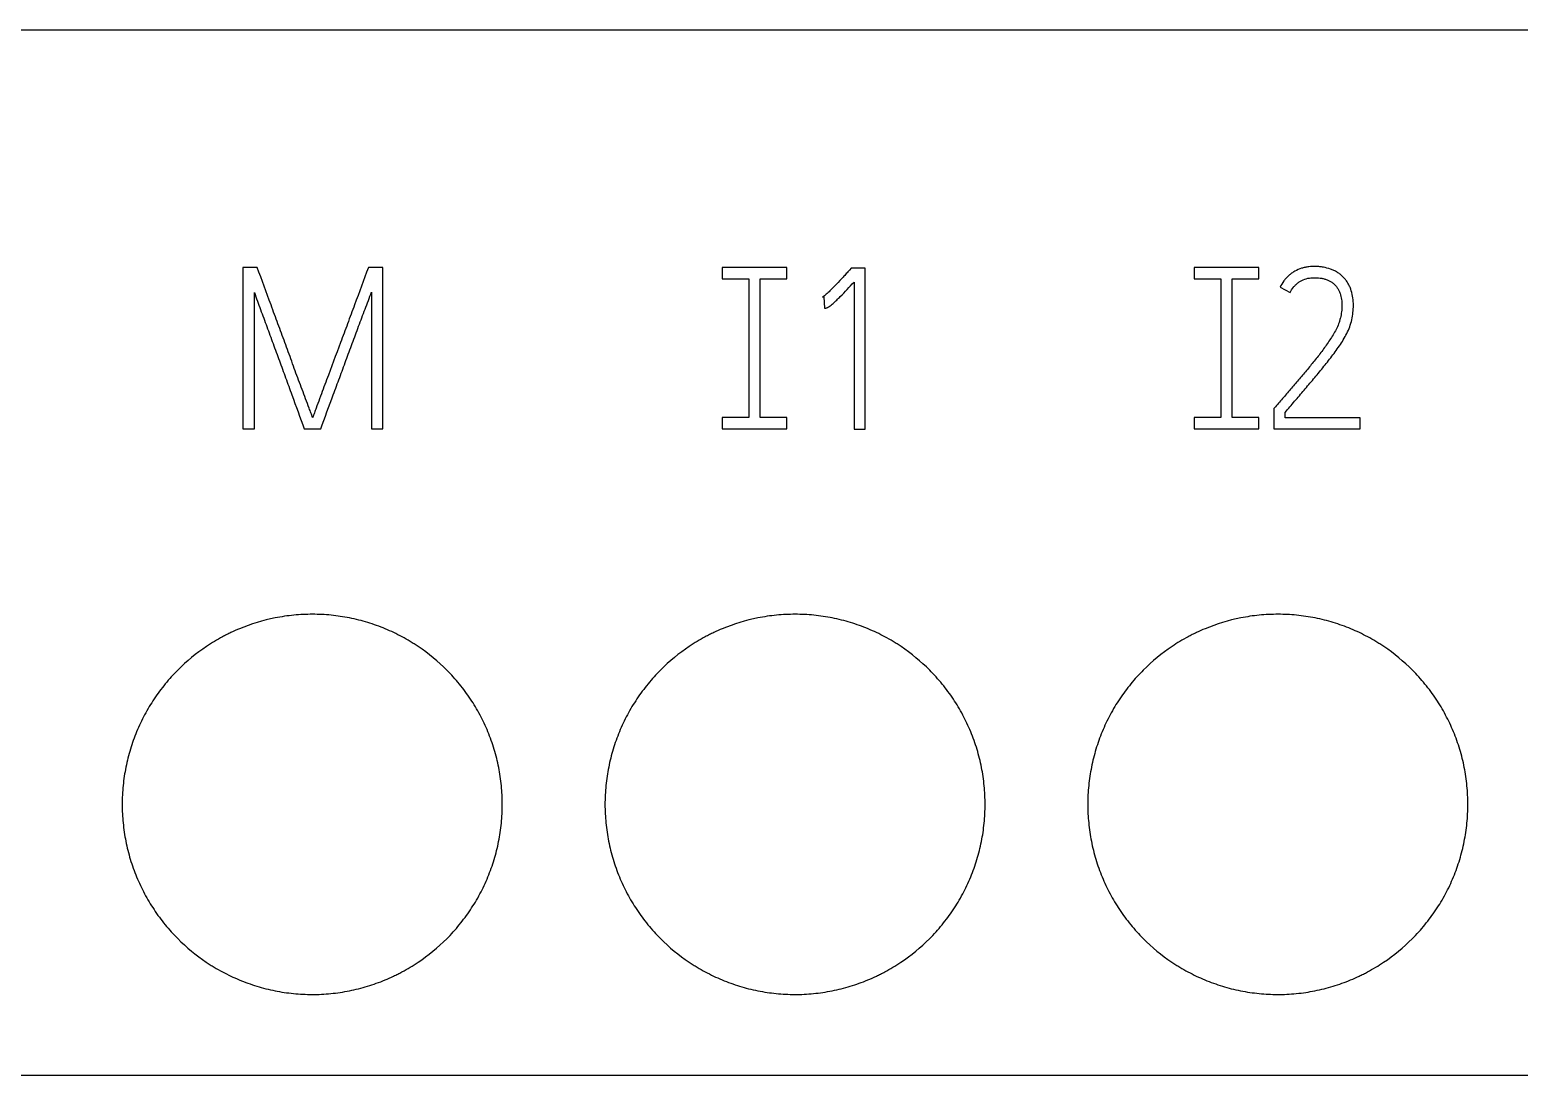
# Model space of a CAD drawing. Extents: x 0 to 420, y 0 to 297.
# Drawn here: x 103.61 to 119.28, y 224.74 to 235.74 of the extents above; entities that cross this region are included whole.
import ezdxf

# ---------------------------------------------------------------- set-up
doc = ezdxf.new("R2010")
doc.units = 0
doc.header["$LTSCALE"] = 23.1
doc.layers.add('10000_FRONT', color=7, linetype='CONTINUOUS')
doc.layers.add('10500_FRONT_LABELING', color=7, linetype='CONTINUOUS')

msp = doc.modelspace()

# ---------------------------------------------------------------- linework, layer by layer
at = {"layer": '10000_FRONT', "color": 7, "linetype": 'CONTINUOUS'}
for p, q in [((91.15, 235.74), (162.65, 235.74)), ((91.15, 224.74), (162.65, 224.74))]:
    msp.add_line(p, q, dxfattribs=at)
for points, knots in [([(108.58, 227.59), (108.58, 227.656), (108.577, 227.722), (108.564, 227.851), (108.555, 227.915), (108.53, 228.043), (108.514, 228.106), (108.486, 228.2), (108.475, 228.231), (108.453, 228.293), (108.441, 228.324), (108.404, 228.414), (108.348, 228.532), (108.282, 228.644), (108.228, 228.725), (108.209, 228.752), (108.17, 228.805), (108.15, 228.831), (108.087, 228.907), (108.043, 228.956), (107.905, 229.094), (107.805, 229.177), (107.682, 229.26), (107.668, 229.269), (107.64, 229.287), (107.626, 229.295), (107.584, 229.321), (107.555, 229.337), (107.468, 229.384), (107.409, 229.412), (107.289, 229.462), (107.227, 229.484), (107.133, 229.513), (107.102, 229.522), (107.038, 229.538), (107.005, 229.545), (106.908, 229.564), (106.778, 229.584), (106.648, 229.59), (106.517, 229.59), (106.451, 229.587), (106.353, 229.578), (106.32, 229.574), (106.255, 229.564), (106.092, 229.536), (105.936, 229.488), (105.785, 229.426), (105.755, 229.412), (105.71, 229.391), (105.695, 229.384), (105.665, 229.369), (105.592, 229.331), (105.522, 229.289), (105.359, 229.18), (105.258, 229.097), (105.142, 228.98), (105.119, 228.956), (105.075, 228.908), (105.054, 228.883), (104.992, 228.807), (104.953, 228.755), (104.881, 228.647), (104.847, 228.591), (104.801, 228.504), (104.786, 228.475), (104.758, 228.415), (104.745, 228.385), (104.707, 228.294), (104.664, 228.172), (104.632, 228.046), (104.613, 227.95), (104.607, 227.918), (104.597, 227.853), (104.593, 227.82), (104.584, 227.722), (104.58, 227.656), (104.58, 227.59)], [0, 0, 0, 0, 0.03125, 0.03125, 0.0625, 0.0625, 0.09375, 0.09375, 0.109375, 0.109375, 0.125, 0.125, 0.15625, 0.1875, 0.1875, 0.203125, 0.203125, 0.21875, 0.21875, 0.25, 0.25, 0.3125, 0.3125, 0.320312, 0.320312, 0.328125, 0.328125, 0.34375, 0.34375, 0.375, 0.375, 0.40625, 0.40625, 0.421875, 0.421875, 0.4375, 0.4375, 0.46875, 0.5, 0.5, 0.53125, 0.53125, 0.546875, 0.546875, 0.5625, 0.625, 0.625, 0.640625, 0.640625, 0.648438, 0.648438, 0.65625, 0.6875, 0.6875, 0.75, 0.75, 0.765625, 0.765625, 0.78125, 0.78125, 0.8125, 0.8125, 0.84375, 0.84375, 0.859375, 0.859375, 0.875, 0.875, 0.90625, 0.9375, 0.9375, 0.953125, 0.953125, 0.96875, 0.96875, 1, 1, 1, 1]), ([(113.66, 227.59), (113.66, 227.656), (113.657, 227.722), (113.644, 227.851), (113.635, 227.915), (113.61, 228.043), (113.594, 228.106), (113.566, 228.2), (113.555, 228.231), (113.533, 228.293), (113.521, 228.324), (113.484, 228.414), (113.428, 228.532), (113.362, 228.644), (113.308, 228.725), (113.289, 228.752), (113.25, 228.805), (113.23, 228.831), (113.167, 228.907), (113.123, 228.956), (112.985, 229.094), (112.885, 229.177), (112.762, 229.26), (112.748, 229.269), (112.72, 229.287), (112.706, 229.295), (112.664, 229.321), (112.635, 229.337), (112.548, 229.384), (112.489, 229.412), (112.369, 229.462), (112.307, 229.484), (112.213, 229.513), (112.182, 229.522), (112.118, 229.538), (112.085, 229.545), (111.988, 229.564), (111.858, 229.584), (111.728, 229.59), (111.597, 229.59), (111.531, 229.587), (111.433, 229.578), (111.4, 229.574), (111.335, 229.564), (111.172, 229.536), (111.016, 229.488), (110.865, 229.426), (110.835, 229.412), (110.79, 229.391), (110.775, 229.384), (110.745, 229.369), (110.672, 229.331), (110.602, 229.289), (110.439, 229.18), (110.338, 229.097), (110.222, 228.98), (110.199, 228.956), (110.155, 228.908), (110.134, 228.883), (110.072, 228.807), (110.033, 228.755), (109.961, 228.647), (109.927, 228.591), (109.881, 228.504), (109.866, 228.475), (109.838, 228.415), (109.825, 228.385), (109.787, 228.294), (109.744, 228.172), (109.712, 228.046), (109.693, 227.95), (109.687, 227.918), (109.677, 227.853), (109.673, 227.82), (109.664, 227.722), (109.66, 227.656), (109.66, 227.59)], [0, 0, 0, 0, 0.03125, 0.03125, 0.0625, 0.0625, 0.09375, 0.09375, 0.109375, 0.109375, 0.125, 0.125, 0.15625, 0.1875, 0.1875, 0.203125, 0.203125, 0.21875, 0.21875, 0.25, 0.25, 0.3125, 0.3125, 0.320312, 0.320312, 0.328125, 0.328125, 0.34375, 0.34375, 0.375, 0.375, 0.40625, 0.40625, 0.421875, 0.421875, 0.4375, 0.4375, 0.46875, 0.5, 0.5, 0.53125, 0.53125, 0.546875, 0.546875, 0.5625, 0.625, 0.625, 0.640625, 0.640625, 0.648438, 0.648438, 0.65625, 0.6875, 0.6875, 0.75, 0.75, 0.765625, 0.765625, 0.78125, 0.78125, 0.8125, 0.8125, 0.84375, 0.84375, 0.859375, 0.859375, 0.875, 0.875, 0.90625, 0.9375, 0.9375, 0.953125, 0.953125, 0.96875, 0.96875, 1, 1, 1, 1]), ([(118.74, 227.59), (118.74, 227.656), (118.737, 227.722), (118.724, 227.851), (118.715, 227.915), (118.69, 228.043), (118.674, 228.106), (118.646, 228.2), (118.635, 228.231), (118.613, 228.293), (118.601, 228.324), (118.564, 228.414), (118.508, 228.532), (118.442, 228.644), (118.388, 228.725), (118.369, 228.752), (118.33, 228.805), (118.31, 228.831), (118.247, 228.907), (118.203, 228.956), (118.065, 229.094), (117.965, 229.177), (117.842, 229.26), (117.828, 229.269), (117.8, 229.287), (117.786, 229.295), (117.744, 229.321), (117.715, 229.337), (117.628, 229.384), (117.569, 229.412), (117.449, 229.462), (117.387, 229.484), (117.293, 229.513), (117.262, 229.522), (117.198, 229.538), (117.165, 229.545), (117.068, 229.564), (116.938, 229.584), (116.808, 229.59), (116.677, 229.59), (116.611, 229.587), (116.513, 229.578), (116.48, 229.574), (116.415, 229.564), (116.252, 229.536), (116.096, 229.488), (115.945, 229.426), (115.915, 229.412), (115.87, 229.391), (115.855, 229.384), (115.825, 229.369), (115.752, 229.331), (115.682, 229.289), (115.519, 229.18), (115.418, 229.097), (115.302, 228.98), (115.279, 228.956), (115.235, 228.908), (115.214, 228.883), (115.152, 228.807), (115.113, 228.755), (115.041, 228.647), (115.007, 228.591), (114.961, 228.504), (114.946, 228.475), (114.918, 228.415), (114.905, 228.385), (114.867, 228.294), (114.824, 228.172), (114.792, 228.046), (114.773, 227.95), (114.767, 227.918), (114.757, 227.853), (114.753, 227.82), (114.744, 227.722), (114.74, 227.656), (114.74, 227.59)], [0, 0, 0, 0, 0.03125, 0.03125, 0.0625, 0.0625, 0.09375, 0.09375, 0.109375, 0.109375, 0.125, 0.125, 0.15625, 0.1875, 0.1875, 0.203125, 0.203125, 0.21875, 0.21875, 0.25, 0.25, 0.3125, 0.3125, 0.320312, 0.320312, 0.328125, 0.328125, 0.34375, 0.34375, 0.375, 0.375, 0.40625, 0.40625, 0.421875, 0.421875, 0.4375, 0.4375, 0.46875, 0.5, 0.5, 0.53125, 0.53125, 0.546875, 0.546875, 0.5625, 0.625, 0.625, 0.640625, 0.640625, 0.648438, 0.648438, 0.65625, 0.6875, 0.6875, 0.75, 0.75, 0.765625, 0.765625, 0.78125, 0.78125, 0.8125, 0.8125, 0.84375, 0.84375, 0.859375, 0.859375, 0.875, 0.875, 0.90625, 0.9375, 0.9375, 0.953125, 0.953125, 0.96875, 0.96875, 1, 1, 1, 1]), ([(104.58, 227.59), (104.58, 227.525), (104.584, 227.459), (104.596, 227.33), (104.606, 227.266), (104.631, 227.138), (104.647, 227.075), (104.675, 226.981), (104.685, 226.95), (104.708, 226.888), (104.719, 226.857), (104.757, 226.767), (104.812, 226.649), (104.879, 226.537), (104.933, 226.456), (104.952, 226.429), (104.991, 226.376), (105.011, 226.35), (105.074, 226.273), (105.118, 226.225), (105.256, 226.086), (105.356, 226.003), (105.479, 225.921), (105.493, 225.912), (105.521, 225.894), (105.535, 225.885), (105.577, 225.86), (105.606, 225.844), (105.693, 225.797), (105.752, 225.769), (105.872, 225.719), (105.934, 225.697), (106.028, 225.668), (106.059, 225.659), (106.123, 225.643), (106.156, 225.636), (106.253, 225.616), (106.383, 225.597), (106.513, 225.59), (106.644, 225.59), (106.709, 225.593), (106.808, 225.603), (106.841, 225.607), (106.906, 225.617), (106.939, 225.622), (107.035, 225.642), (107.099, 225.658), (107.224, 225.695), (107.285, 225.718), (107.376, 225.755), (107.406, 225.769), (107.451, 225.79), (107.466, 225.797), (107.495, 225.812), (107.568, 225.85), (107.639, 225.892), (107.801, 226.001), (107.902, 226.084), (108.019, 226.2), (108.042, 226.224), (108.086, 226.273), (108.107, 226.298), (108.169, 226.374), (108.208, 226.426), (108.28, 226.534), (108.314, 226.59), (108.36, 226.677), (108.375, 226.706), (108.403, 226.766), (108.416, 226.796), (108.454, 226.887), (108.497, 227.009), (108.529, 227.135), (108.548, 227.231), (108.554, 227.263), (108.563, 227.328), (108.567, 227.361), (108.577, 227.459), (108.58, 227.525), (108.58, 227.59)], [0, 0, 0, 0, 0.03125, 0.03125, 0.0625, 0.0625, 0.09375, 0.09375, 0.109375, 0.109375, 0.125, 0.125, 0.15625, 0.1875, 0.1875, 0.203125, 0.203125, 0.21875, 0.21875, 0.25, 0.25, 0.3125, 0.3125, 0.320312, 0.320312, 0.328125, 0.328125, 0.34375, 0.34375, 0.375, 0.375, 0.40625, 0.40625, 0.421875, 0.421875, 0.4375, 0.4375, 0.46875, 0.5, 0.5, 0.53125, 0.53125, 0.546875, 0.546875, 0.5625, 0.5625, 0.59375, 0.59375, 0.625, 0.625, 0.640625, 0.640625, 0.648438, 0.648438, 0.65625, 0.6875, 0.6875, 0.75, 0.75, 0.765625, 0.765625, 0.78125, 0.78125, 0.8125, 0.8125, 0.84375, 0.84375, 0.859375, 0.859375, 0.875, 0.875, 0.90625, 0.9375, 0.9375, 0.953125, 0.953125, 0.96875, 0.96875, 1, 1, 1, 1]), ([(109.66, 227.59), (109.66, 227.525), (109.664, 227.459), (109.676, 227.33), (109.686, 227.266), (109.711, 227.138), (109.727, 227.075), (109.755, 226.981), (109.765, 226.95), (109.788, 226.888), (109.799, 226.857), (109.837, 226.767), (109.892, 226.649), (109.959, 226.537), (110.013, 226.456), (110.032, 226.429), (110.071, 226.376), (110.091, 226.35), (110.154, 226.273), (110.198, 226.225), (110.336, 226.086), (110.436, 226.003), (110.559, 225.921), (110.573, 225.912), (110.601, 225.894), (110.615, 225.885), (110.657, 225.86), (110.686, 225.844), (110.773, 225.797), (110.832, 225.769), (110.952, 225.719), (111.014, 225.697), (111.108, 225.668), (111.139, 225.659), (111.203, 225.643), (111.236, 225.636), (111.333, 225.616), (111.463, 225.597), (111.593, 225.59), (111.724, 225.59), (111.789, 225.593), (111.888, 225.603), (111.921, 225.607), (111.986, 225.617), (112.019, 225.622), (112.115, 225.642), (112.179, 225.658), (112.304, 225.695), (112.365, 225.718), (112.456, 225.755), (112.486, 225.769), (112.531, 225.79), (112.546, 225.797), (112.575, 225.812), (112.648, 225.85), (112.719, 225.892), (112.881, 226.001), (112.982, 226.084), (113.099, 226.2), (113.122, 226.224), (113.166, 226.273), (113.187, 226.298), (113.249, 226.374), (113.288, 226.426), (113.36, 226.534), (113.394, 226.59), (113.44, 226.677), (113.455, 226.706), (113.483, 226.766), (113.496, 226.796), (113.534, 226.887), (113.577, 227.009), (113.609, 227.135), (113.628, 227.231), (113.634, 227.263), (113.643, 227.328), (113.647, 227.361), (113.657, 227.459), (113.66, 227.525), (113.66, 227.59)], [0, 0, 0, 0, 0.03125, 0.03125, 0.0625, 0.0625, 0.09375, 0.09375, 0.109375, 0.109375, 0.125, 0.125, 0.15625, 0.1875, 0.1875, 0.203125, 0.203125, 0.21875, 0.21875, 0.25, 0.25, 0.3125, 0.3125, 0.320312, 0.320312, 0.328125, 0.328125, 0.34375, 0.34375, 0.375, 0.375, 0.40625, 0.40625, 0.421875, 0.421875, 0.4375, 0.4375, 0.46875, 0.5, 0.5, 0.53125, 0.53125, 0.546875, 0.546875, 0.5625, 0.5625, 0.59375, 0.59375, 0.625, 0.625, 0.640625, 0.640625, 0.648438, 0.648438, 0.65625, 0.6875, 0.6875, 0.75, 0.75, 0.765625, 0.765625, 0.78125, 0.78125, 0.8125, 0.8125, 0.84375, 0.84375, 0.859375, 0.859375, 0.875, 0.875, 0.90625, 0.9375, 0.9375, 0.953125, 0.953125, 0.96875, 0.96875, 1, 1, 1, 1]), ([(114.74, 227.59), (114.74, 227.525), (114.744, 227.459), (114.756, 227.33), (114.766, 227.266), (114.791, 227.138), (114.807, 227.075), (114.835, 226.981), (114.845, 226.95), (114.868, 226.888), (114.879, 226.857), (114.917, 226.767), (114.972, 226.649), (115.039, 226.537), (115.093, 226.456), (115.112, 226.429), (115.151, 226.376), (115.171, 226.35), (115.234, 226.273), (115.278, 226.225), (115.416, 226.086), (115.516, 226.003), (115.639, 225.921), (115.653, 225.912), (115.681, 225.894), (115.695, 225.885), (115.737, 225.86), (115.766, 225.844), (115.853, 225.797), (115.912, 225.769), (116.032, 225.719), (116.094, 225.697), (116.188, 225.668), (116.219, 225.659), (116.283, 225.643), (116.316, 225.636), (116.413, 225.616), (116.543, 225.597), (116.673, 225.59), (116.804, 225.59), (116.869, 225.593), (116.968, 225.603), (117.001, 225.607), (117.066, 225.617), (117.099, 225.622), (117.195, 225.642), (117.259, 225.658), (117.384, 225.695), (117.445, 225.718), (117.536, 225.755), (117.566, 225.769), (117.611, 225.79), (117.626, 225.797), (117.655, 225.812), (117.728, 225.85), (117.799, 225.892), (117.961, 226.001), (118.062, 226.084), (118.179, 226.2), (118.202, 226.224), (118.246, 226.273), (118.267, 226.298), (118.329, 226.374), (118.368, 226.426), (118.44, 226.534), (118.474, 226.59), (118.52, 226.677), (118.535, 226.706), (118.563, 226.766), (118.576, 226.796), (118.614, 226.887), (118.657, 227.009), (118.689, 227.135), (118.708, 227.231), (118.714, 227.263), (118.723, 227.328), (118.727, 227.361), (118.737, 227.459), (118.74, 227.525), (118.74, 227.59)], [0, 0, 0, 0, 0.03125, 0.03125, 0.0625, 0.0625, 0.09375, 0.09375, 0.109375, 0.109375, 0.125, 0.125, 0.15625, 0.1875, 0.1875, 0.203125, 0.203125, 0.21875, 0.21875, 0.25, 0.25, 0.3125, 0.3125, 0.320312, 0.320312, 0.328125, 0.328125, 0.34375, 0.34375, 0.375, 0.375, 0.40625, 0.40625, 0.421875, 0.421875, 0.4375, 0.4375, 0.46875, 0.5, 0.5, 0.53125, 0.53125, 0.546875, 0.546875, 0.5625, 0.5625, 0.59375, 0.59375, 0.625, 0.625, 0.640625, 0.640625, 0.648438, 0.648438, 0.65625, 0.6875, 0.6875, 0.75, 0.75, 0.765625, 0.765625, 0.78125, 0.78125, 0.8125, 0.8125, 0.84375, 0.84375, 0.859375, 0.859375, 0.875, 0.875, 0.90625, 0.9375, 0.9375, 0.953125, 0.953125, 0.96875, 0.96875, 1, 1, 1, 1])]:
    msp.add_open_spline(points, degree=3, knots=knots, dxfattribs=at)
at = {"layer": '10500_FRONT_LABELING', "color": 7, "linetype": 'CONTINUOUS'}
for p, q in [((105.85, 233.24), (105.85, 231.54)), ((106.001, 233.24), (105.85, 233.24)), ((107.324, 233.24), (107.171, 233.24)), ((107.324, 231.54), (107.324, 233.24)), ((110.895, 233.24), (110.895, 233.12)), ((111.575, 233.24), (110.895, 233.24)), ((111.575, 233.12), (111.575, 233.24)), ((112.25, 233.231), (112.233, 233.212)), ((112.398, 233.231), (112.25, 233.231)), ((112.398, 231.538), (112.398, 233.231)), ((115.86, 233.24), (115.86, 233.12)), ((116.54, 233.24), (115.86, 233.24)), ((116.54, 233.12), (116.54, 233.24)), ((110.895, 233.12), (111.175, 233.12)), ((111.175, 233.12), (111.175, 231.66)), ((111.295, 231.66), (111.295, 233.12)), ((111.295, 233.12), (111.575, 233.12)), ((112.281, 233.085), (112.281, 231.538)), ((115.86, 233.12), (116.14, 233.12)), ((116.14, 233.12), (116.14, 231.66)), ((116.26, 231.66), (116.26, 233.12)), ((116.26, 233.12), (116.54, 233.12)), ((105.971, 231.54), (105.971, 232.976)), ((107.204, 232.981), (107.204, 231.54)), ((111.95, 232.927), (111.965, 232.932)), ((111.965, 232.932), (111.972, 232.811)), ((116.764, 233.031), (116.87, 232.976)), ((110.895, 231.66), (110.895, 231.54)), ((111.175, 231.66), (110.895, 231.66)), ((111.575, 231.66), (111.295, 231.66)), ((111.575, 231.54), (111.575, 231.66)), ((115.86, 231.66), (115.86, 231.54)), ((116.14, 231.66), (115.86, 231.66)), ((116.54, 231.66), (116.26, 231.66)), ((116.54, 231.54), (116.54, 231.66)), ((116.715, 231.774), (116.7, 231.757)), ((116.7, 231.757), (116.7, 231.54)), ((116.818, 231.658), (116.818, 231.715)), ((117.606, 231.658), (116.818, 231.658)), ((117.606, 231.54), (117.606, 231.658)), ((105.85, 231.54), (105.971, 231.54)), ((106.496, 231.54), (106.669, 231.54)), ((107.204, 231.54), (107.324, 231.54)), ((110.895, 231.54), (111.575, 231.54)), ((112.281, 231.538), (112.398, 231.538)), ((115.86, 231.54), (116.54, 231.54)), ((116.7, 231.54), (117.606, 231.54))]:
    msp.add_line(p, q, dxfattribs=at)
for points, knots in [([(106.586, 231.661), (106.579, 231.677), (106.572, 231.693), (106.56, 231.726), (106.554, 231.742), (106.535, 231.792), (106.523, 231.824), (106.486, 231.923), (106.461, 231.989), (106.412, 232.12), (106.388, 232.186), (106.352, 232.285), (106.34, 232.318), (106.316, 232.384), (106.304, 232.417), (106.28, 232.483), (106.268, 232.516), (106.244, 232.582), (106.232, 232.615), (106.207, 232.681), (106.195, 232.713), (106.171, 232.779), (106.11, 232.944), (106.05, 233.109), (106.001, 233.24)], [0, 0, 0, 0, 0.03125, 0.03125, 0.0625, 0.0625, 0.125, 0.125, 0.25, 0.25, 0.375, 0.375, 0.4375, 0.4375, 0.5, 0.5, 0.5625, 0.5625, 0.625, 0.625, 0.6875, 0.6875, 0.75, 1, 1, 1, 1]), ([(107.171, 233.24), (107.122, 233.109), (107.074, 232.977), (107.001, 232.779), (106.976, 232.714), (106.927, 232.582), (106.902, 232.517), (106.829, 232.319), (106.78, 232.188), (106.707, 231.99), (106.682, 231.925), (106.645, 231.826), (106.633, 231.793), (106.615, 231.743), (106.609, 231.727), (106.598, 231.694), (106.592, 231.677), (106.586, 231.661)], [0, 0, 0, 0, 0.25, 0.25, 0.375, 0.375, 0.5, 0.5, 0.75, 0.75, 0.875, 0.875, 0.9375, 0.9375, 0.96875, 0.96875, 1, 1, 1, 1]), ([(112.233, 233.212), (112.222, 233.199), (112.211, 233.187), (112.188, 233.162), (112.177, 233.15), (112.143, 233.113), (112.12, 233.089), (112.074, 233.04), (112.051, 233.016), (112.015, 232.981), (112.002, 232.969), (111.983, 232.953), (111.977, 232.947), (111.964, 232.937), (111.958, 232.931), (111.95, 232.927)], [0, 0, 0, 0, 0.125, 0.125, 0.25, 0.25, 0.5, 0.5, 0.75, 0.75, 0.875, 0.875, 0.9375, 0.9375, 1, 1, 1, 1]), ([(116.818, 231.715), (116.851, 231.754), (116.884, 231.793), (116.951, 231.871), (116.984, 231.91), (117.05, 231.988), (117.083, 232.027), (117.149, 232.105), (117.182, 232.145), (117.246, 232.224), (117.278, 232.264), (117.325, 232.325), (117.34, 232.346), (117.37, 232.388), (117.384, 232.409), (117.413, 232.451), (117.426, 232.473), (117.452, 232.517), (117.464, 232.54), (117.486, 232.586), (117.495, 232.61), (117.511, 232.658), (117.518, 232.684), (117.527, 232.734), (117.531, 232.759), (117.535, 232.81), (117.536, 232.835), (117.534, 232.887), (117.531, 232.913), (117.522, 232.963), (117.516, 232.988), (117.503, 233.025), (117.498, 233.037), (117.486, 233.06), (117.48, 233.071), (117.467, 233.093), (117.459, 233.103), (117.443, 233.123), (117.434, 233.133), (117.416, 233.151), (117.406, 233.16), (117.386, 233.176), (117.376, 233.183), (117.354, 233.196), (117.342, 233.202), (117.319, 233.213), (117.307, 233.218), (117.27, 233.231), (117.245, 233.238), (117.207, 233.244), (117.195, 233.246), (117.169, 233.249), (117.156, 233.249), (117.117, 233.25), (117.091, 233.249), (117.053, 233.245), (117.04, 233.243), (117.014, 233.238), (117.002, 233.235), (116.965, 233.223), (116.941, 233.213), (116.907, 233.193), (116.896, 233.186), (116.875, 233.171), (116.855, 233.155), (116.837, 233.137), (116.819, 233.118), (116.811, 233.108), (116.788, 233.076), (116.775, 233.054), (116.764, 233.031)], [0, 0, 0, 0, 0.0625, 0.0625, 0.125, 0.125, 0.1875, 0.1875, 0.25, 0.25, 0.3125, 0.3125, 0.34375, 0.34375, 0.375, 0.375, 0.40625, 0.40625, 0.4375, 0.4375, 0.46875, 0.46875, 0.5, 0.5, 0.53125, 0.53125, 0.5625, 0.5625, 0.59375, 0.59375, 0.625, 0.625, 0.640625, 0.640625, 0.65625, 0.65625, 0.671875, 0.671875, 0.6875, 0.6875, 0.703125, 0.703125, 0.71875, 0.71875, 0.734375, 0.734375, 0.75, 0.75, 0.78125, 0.78125, 0.796875, 0.796875, 0.8125, 0.8125, 0.84375, 0.84375, 0.859375, 0.859375, 0.875, 0.875, 0.90625, 0.90625, 0.921875, 0.921875, 0.9375, 0.953125, 0.953125, 0.96875, 0.96875, 1, 1, 1, 1]), ([(111.972, 232.811), (111.976, 232.811), (111.98, 232.812), (111.989, 232.814), (111.993, 232.815), (112.002, 232.818), (112.005, 232.82), (112.013, 232.824), (112.017, 232.827), (112.027, 232.834), (112.034, 232.839), (112.048, 232.85), (112.055, 232.856), (112.074, 232.873), (112.087, 232.885), (112.112, 232.909), (112.124, 232.921), (112.161, 232.958), (112.185, 232.983), (112.233, 233.034), (112.257, 233.059), (112.281, 233.085)], [0, 0, 0, 0, 0.03125, 0.03125, 0.0625, 0.0625, 0.09375, 0.09375, 0.125, 0.125, 0.1875, 0.1875, 0.25, 0.25, 0.375, 0.375, 0.5, 0.5, 0.75, 0.75, 1, 1, 1, 1]), ([(116.87, 232.976), (116.879, 232.996), (116.891, 233.015), (116.912, 233.04), (116.919, 233.048), (116.935, 233.064), (116.951, 233.078), (116.969, 233.09), (116.988, 233.101), (116.998, 233.106), (117.029, 233.119), (117.05, 233.125), (117.083, 233.13), (117.094, 233.131), (117.116, 233.132), (117.126, 233.132), (117.159, 233.132), (117.181, 233.13), (117.213, 233.124), (117.224, 233.121), (117.245, 233.115), (117.256, 233.111), (117.276, 233.103), (117.286, 233.098), (117.305, 233.087), (117.314, 233.08), (117.331, 233.067), (117.339, 233.059), (117.35, 233.047), (117.353, 233.043), (117.36, 233.034), (117.363, 233.03), (117.373, 233.016), (117.378, 233.007), (117.388, 232.987), (117.392, 232.977), (117.403, 232.946), (117.407, 232.925), (117.412, 232.892), (117.413, 232.882), (117.415, 232.86), (117.415, 232.849), (117.415, 232.816), (117.413, 232.794), (117.408, 232.752), (117.404, 232.73), (117.396, 232.699), (117.393, 232.688), (117.387, 232.667), (117.384, 232.657), (117.373, 232.626), (117.364, 232.606), (117.344, 232.568), (117.333, 232.549), (117.311, 232.513), (117.299, 232.495), (117.263, 232.44), (117.238, 232.405), (117.187, 232.335), (117.161, 232.301), (117.107, 232.234), (117.079, 232.201), (117.024, 232.134), (116.996, 232.101), (116.94, 232.035), (116.912, 232.003), (116.856, 231.937), (116.828, 231.904), (116.785, 231.855), (116.771, 231.839), (116.743, 231.807), (116.729, 231.79), (116.715, 231.774)], [0, 0, 0, 0, 0.03125, 0.03125, 0.046875, 0.046875, 0.0625, 0.078125, 0.078125, 0.09375, 0.09375, 0.125, 0.125, 0.140625, 0.140625, 0.15625, 0.15625, 0.1875, 0.1875, 0.203125, 0.203125, 0.21875, 0.21875, 0.234375, 0.234375, 0.25, 0.25, 0.265625, 0.265625, 0.273438, 0.273438, 0.28125, 0.28125, 0.296875, 0.296875, 0.3125, 0.3125, 0.34375, 0.34375, 0.359375, 0.359375, 0.375, 0.375, 0.40625, 0.40625, 0.4375, 0.4375, 0.453125, 0.453125, 0.46875, 0.46875, 0.5, 0.5, 0.53125, 0.53125, 0.5625, 0.5625, 0.625, 0.625, 0.6875, 0.6875, 0.75, 0.75, 0.8125, 0.8125, 0.875, 0.875, 0.9375, 0.9375, 0.96875, 0.96875, 1, 1, 1, 1]), ([(105.971, 232.976), (105.992, 232.916), (106.014, 232.856), (106.058, 232.737), (106.08, 232.677), (106.124, 232.558), (106.146, 232.498), (106.19, 232.378), (106.212, 232.318), (106.245, 232.228), (106.256, 232.199), (106.278, 232.139), (106.289, 232.109), (106.322, 232.019), (106.343, 231.959), (106.409, 231.78), (106.453, 231.66), (106.496, 231.54)], [0, 0, 0, 0, 0.125, 0.125, 0.25, 0.25, 0.375, 0.375, 0.5, 0.5, 0.5625, 0.5625, 0.625, 0.625, 0.75, 0.75, 1, 1, 1, 1]), ([(106.669, 231.54), (106.713, 231.661), (106.757, 231.781), (106.824, 231.961), (106.846, 232.021), (106.88, 232.111), (106.891, 232.141), (106.913, 232.201), (106.924, 232.231), (106.957, 232.321), (106.979, 232.381), (107.024, 232.501), (107.046, 232.561), (107.091, 232.681), (107.113, 232.741), (107.159, 232.861), (107.182, 232.921), (107.204, 232.981)], [0, 0, 0, 0, 0.25, 0.25, 0.375, 0.375, 0.4375, 0.4375, 0.5, 0.5, 0.625, 0.625, 0.75, 0.75, 0.875, 0.875, 1, 1, 1, 1])]:
    msp.add_open_spline(points, degree=3, knots=knots, dxfattribs=at)

doc.saveas('drawing.dxf')
